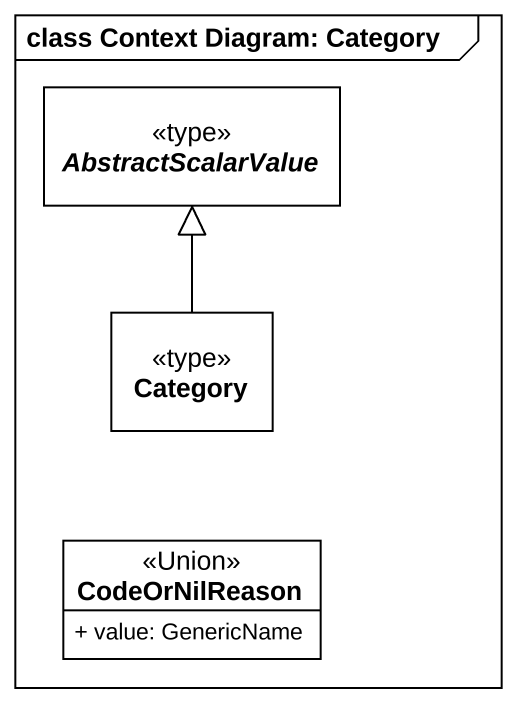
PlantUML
@startuml
mainframe class Context Diagram: Category
hide circle
hide empty members
skinparam classAttributeIconSize 0
abstract class AbstractScalarValue <<type>>
class Category <<type>>
class CodeOrNilReason <<Union>> {
  + value: GenericName
}
Category -up-|> AbstractScalarValue
@enduml
